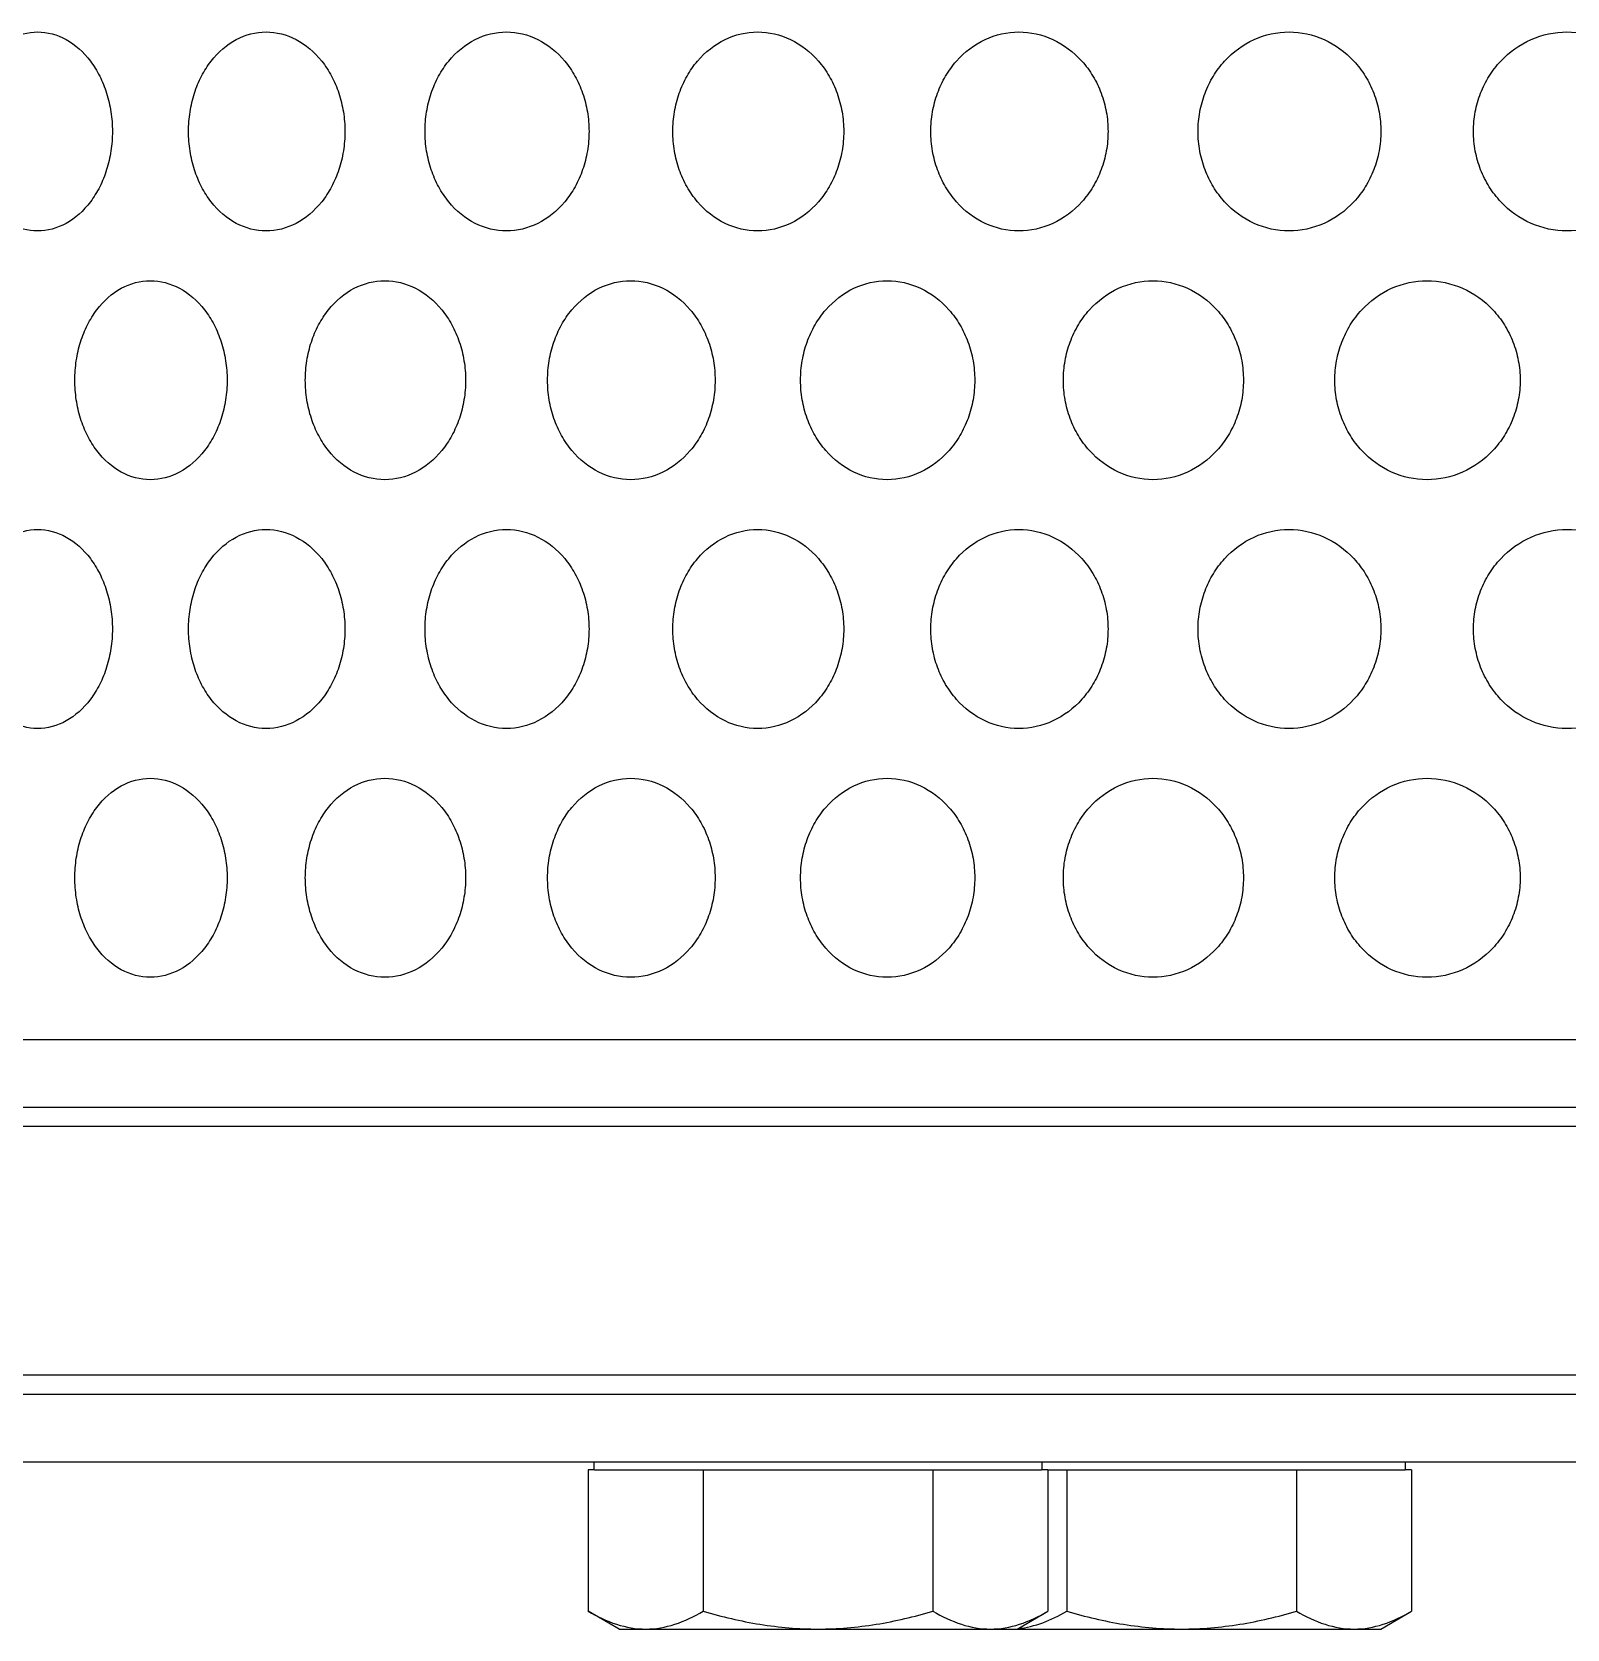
# Model space of a CAD drawing. Header units: millimetres. Extents: x 324 to 7054, y -67 to 2159.
# Drawn here: x 605.6 to 667.3, y 208.8 to 273 of the extents above; entities that cross this region are included whole.
import ezdxf

# ---------------------------------------------------------------- set-up
doc = ezdxf.new("R2010")
doc.units = ezdxf.units.MM
doc.header["$LTSCALE"] = 153.67
doc.layers.get('0').update_dxf_attribs({"linetype": 'CONTINUOUS'})
doc.layers.add('00_BUW_DATUM', color=7, linetype='CONTINUOUS')
doc.layers.add('02___PRT_ALL_AXES', color=7, linetype='CONTINUOUS')

msp = doc.modelspace()

# ---------------------------------------------------------------- linework, layer by layer
at = {"linetype": 'Continuous'}
for p, q in [((628.17947, 215.2), (627.92185, 215.2)), ((632.28828, 215.2), (633.04993, 215.2)), ((641.26959, 215.2), (642.03027, 215.2)), ((646.39706, 215.2), (646.13939, 215.2)), ((646.90158, 215.2), (647.6629, 215.2)), ((655.88255, 215.2), (656.64358, 215.2)), ((661.01024, 215.2), (660.75258, 215.2))]:
    msp.add_line(p, q, dxfattribs=at)
at = {"layer": '00_BUW_DATUM', "linetype": 'Continuous'}
for p, q in [((627.92185, 215.2), (627.92185, 209.51453)), ((628.15946, 215.2), (628.15946, 215.50824)), ((628.17947, 215.2), (632.28828, 215.2)), ((632.54065, 215.2), (632.54065, 209.51453)), ((633.04993, 215.2), (641.26959, 215.2)), ((641.77826, 215.2), (641.77826, 209.51453)), ((642.03027, 215.2), (646.13939, 215.2)), ((646.15945, 215.2), (646.15945, 215.50824)), ((646.39706, 215.2), (646.90158, 215.2)), ((646.39706, 215.2), (646.39706, 209.51453)), ((647.15383, 215.2), (647.15383, 209.51453)), ((647.6629, 215.2), (655.88255, 215.2)), ((656.39143, 215.2), (656.39143, 209.51453)), ((656.64358, 215.2), (660.75258, 215.2)), ((660.77263, 215.2), (660.77263, 215.50824)), ((661.01024, 215.2), (661.01024, 209.51453)), ((629.15946, 208.8), (627.92185, 209.51453)), ((645.15946, 208.8), (646.39706, 209.51453)), ((659.77263, 208.8), (661.01024, 209.51453)), ((629.15946, 208.8), (659.77263, 208.8))]:
    msp.add_line(p, q, dxfattribs=at)
for points, knots in [([(627.92185, 209.51453), (628.28437, 209.30523), (629.02107, 208.94762), (629.83692, 208.8), (630.23125, 208.8)], [0, 0, 0, 0, 0.51492302, 1, 1, 1, 1]), ([(630.23125, 208.8), (630.62558, 208.8), (631.44142, 208.94762), (632.17814, 209.30523), (632.54065, 209.51453)], [0, 0, 0, 0, 0.48506885, 1, 1, 1, 1]), ([(632.54065, 209.51453), (633.29109, 209.2979), (634.81461, 208.9364), (636.37867, 208.8), (637.15946, 208.8)], [0, 0, 0, 0, 0.50009581, 1, 1, 1, 1]), ([(637.15946, 208.8), (637.94023, 208.8), (639.50429, 208.9364), (641.02781, 209.29789), (641.77826, 209.51453)], [0, 0, 0, 0, 0.49989557, 1, 1, 1, 1]), ([(641.77826, 209.51453), (642.14077, 209.30523), (642.87748, 208.94762), (643.69333, 208.8), (644.08766, 208.8)], [0, 0, 0, 0, 0.51492302, 1, 1, 1, 1]), ([(644.08766, 208.8), (644.48198, 208.8), (645.29783, 208.94762), (646.03454, 209.30523), (646.39706, 209.51453)], [0, 0, 0, 0, 0.48506885, 1, 1, 1, 1]), ([(645.19967, 208.81818), (645.53613, 208.85253), (646.21884, 209.02515), (646.8445, 209.33594), (647.15383, 209.51453)], [0, 0, 0, 0, 0.48635573, 1, 1, 1, 1]), ([(647.15383, 209.51453), (647.90427, 209.2979), (649.42778, 208.9364), (650.99185, 208.8), (651.77263, 208.8)], [0, 0, 0, 0, 0.50009581, 1, 1, 1, 1]), ([(651.77263, 208.8), (652.5534, 208.8), (654.11747, 208.9364), (655.64098, 209.29789), (656.39143, 209.51453)], [0, 0, 0, 0, 0.49989557, 1, 1, 1, 1]), ([(656.39143, 209.51453), (656.75395, 209.30523), (657.49066, 208.94762), (658.3065, 208.8), (658.70084, 208.8)], [0, 0, 0, 0, 0.51492302, 1, 1, 1, 1]), ([(658.70084, 208.8), (659.09516, 208.8), (659.911, 208.94762), (660.64772, 209.30523), (661.01024, 209.51453)], [0, 0, 0, 0, 0.48506885, 1, 1, 1, 1])]:
    msp.add_open_spline(points, degree=3, knots=knots, dxfattribs=at)
at = {"layer": '02___PRT_ALL_AXES', "linetype": 'Continuous'}
for p, q in [((926.76986, 232.49176), (540.5752, 232.49176)), ((935.58959, 229.75897), (531.63665, 229.75897)), ((936.89175, 229), (529.01376, 229)), ((934.08209, 219), (529.01376, 219)), ((531.63665, 218.24103), (935.74636, 218.24103)), ((926.47439, 215.50824), (540.5752, 215.50824))]:
    msp.add_line(p, q, dxfattribs=at)
for points in [[(602.84572, 269), (602.84597, 269.26583), (602.8838, 269.78945), (603.05214, 270.54514), (603.32226, 271.23528), (603.8103, 272.04859), (604.62554, 272.7909), (605.79285, 273.10456), (606.96636, 272.79082), (607.79952, 272.05038), (608.30253, 271.2386), (608.58292, 270.54817), (608.7584, 269.79095), (608.79788, 269.2663), (608.79814, 269)], [(611.85891, 269), (611.85918, 269.26583), (611.89921, 269.78945), (612.07733, 270.54514), (612.36309, 271.23528), (612.87926, 272.04859), (613.74108, 272.7909), (614.97398, 273.10456), (616.21224, 272.79082), (617.09061, 272.05038), (617.62068, 271.2386), (617.91609, 270.54817), (618.10092, 269.79095), (618.14251, 269.2663), (618.14278, 269)], [(621.36308, 269), (621.36336, 269.26583), (621.40543, 269.78945), (621.59262, 270.54514), (621.89288, 271.23528), (622.4351, 272.04859), (623.34006, 272.7909), (624.63362, 273.10456), (625.93167, 272.79082), (626.85173, 272.05038), (627.40674, 271.2386), (627.71597, 270.54817), (627.90943, 269.79095), (627.95296, 269.2663), (627.95324, 269)], [(631.32017, 269), (631.32047, 269.26583), (631.36441, 269.78945), (631.55992, 270.54514), (631.87347, 271.23528), (632.43959, 272.04859), (633.38405, 272.7909), (634.73309, 273.10456), (636.08574, 272.79082), (637.04382, 272.05038), (637.62153, 271.2386), (637.94336, 270.54817), (638.14467, 269.79095), (638.18995, 269.2663), (638.19025, 269)], [(641.69034, 269), (641.69064, 269.26583), (641.73629, 269.78945), (641.93933, 270.54514), (642.26493, 271.23528), (642.85266, 272.04859), (643.83286, 272.7909), (645.23197, 273.10456), (646.63381, 272.79082), (647.62606, 272.05038), (648.22418, 271.2386), (648.55731, 270.54817), (648.76566, 269.79095), (648.81253, 269.2663), (648.81283, 269)], [(652.43207, 269), (652.43238, 269.26583), (652.47954, 269.78945), (652.68931, 270.54514), (653.02564, 271.23528), (653.63265, 272.04859), (654.64465, 272.7909), (656.08824, 273.10456), (657.53365, 272.79082), (658.5561, 272.05038), (659.17223, 271.2386), (659.51533, 270.54817), (659.72989, 269.79095), (659.77815, 269.2663), (659.77846, 269)], [(663.50236, 269), (663.50268, 269.26583), (663.55117, 269.78945), (663.76682, 270.54514), (664.11254, 271.23528), (664.73639, 272.04859), (665.77615, 272.7909), (667.25844, 273.10456), (668.74164, 272.79082), (669.7902, 272.05038), (670.42187, 271.2386), (670.77357, 270.54817), (670.99347, 269.79095), (671.04293, 269.2663), (671.04325, 269)], [(608.79814, 269), (608.79787, 268.73417), (608.75854, 268.21055), (608.5838, 267.45486), (608.30422, 266.76472), (607.80121, 265.95141), (606.96727, 265.2091), (605.79063, 264.89544), (604.62646, 265.20918), (603.81195, 265.94962), (603.3239, 266.7614), (603.05299, 267.45183), (602.88394, 268.20905), (602.84597, 268.7337), (602.84572, 269)], [(618.14278, 269), (618.1425, 268.73417), (618.10107, 268.21055), (617.917, 267.45486), (617.62246, 266.76472), (617.09239, 265.95141), (616.21321, 265.2091), (614.97164, 264.89544), (613.74205, 265.20918), (612.881, 265.94962), (612.36483, 266.7614), (612.07822, 267.45183), (611.89936, 268.20905), (611.85917, 268.7337), (611.85891, 269)], [(627.95324, 269), (627.95295, 268.73417), (627.90959, 268.21055), (627.71694, 267.45486), (627.4086, 266.76472), (626.8536, 265.95141), (625.93269, 265.2091), (624.63116, 264.89544), (623.34108, 265.20918), (622.43693, 265.94962), (621.8947, 266.7614), (621.59356, 267.45183), (621.40559, 268.20905), (621.36335, 268.7337), (621.36308, 269)], [(638.19025, 269), (638.18995, 268.73417), (638.14484, 268.21055), (637.94436, 267.45486), (637.62348, 266.76472), (637.04576, 265.95141), (636.0868, 265.2091), (634.73053, 264.89544), (633.38511, 265.20918), (632.44149, 265.94962), (631.87538, 266.7614), (631.5609, 267.45183), (631.36458, 268.20905), (631.32046, 268.7337), (631.32017, 269)], [(648.81283, 269), (648.81252, 268.73417), (648.76583, 268.21055), (648.55835, 267.45486), (648.22619, 266.76472), (647.62807, 265.95141), (646.63491, 265.2091), (645.22932, 264.89544), (643.83396, 265.20918), (642.85464, 265.94962), (642.2669, 266.7614), (641.94035, 267.45183), (641.73646, 268.20905), (641.69064, 268.7337), (641.69034, 269)], [(659.77846, 269), (659.77814, 268.73417), (659.73007, 268.21055), (659.5164, 267.45486), (659.17431, 266.76472), (658.55817, 265.95141), (657.53478, 265.2091), (656.0855, 264.89544), (654.64578, 265.20918), (653.63469, 265.94962), (653.02768, 266.7614), (652.69036, 267.45183), (652.47972, 268.20905), (652.43238, 268.7337), (652.43207, 269)], [(671.04325, 269), (671.04293, 268.73417), (670.99365, 268.21055), (670.77466, 267.45486), (670.42399, 266.76472), (669.79232, 265.95141), (668.7428, 265.2091), (667.25562, 264.89544), (665.77731, 265.20918), (664.73849, 265.94962), (664.11464, 266.7614), (663.76789, 267.45183), (663.55135, 268.20905), (663.50268, 268.7337), (663.50236, 269)], [(607.28864, 259), (607.2889, 259.26583), (607.32785, 259.78945), (607.50117, 260.54514), (607.77925, 261.23528), (608.2816, 262.04859), (609.12055, 262.7909), (610.32126, 263.10456), (611.52775, 262.79082), (612.38394, 262.05038), (612.90073, 261.2386), (613.18878, 260.54817), (613.36903, 259.79095), (613.40958, 259.2663), (613.40985, 259)], [(616.55196, 259), (616.55223, 259.26583), (616.59331, 259.78945), (616.77605, 260.54514), (617.06921, 261.23528), (617.59867, 262.04859), (618.4825, 262.7909), (619.74636, 263.10456), (621.01515, 262.79082), (621.91482, 262.05038), (622.45762, 261.2386), (622.7601, 260.54817), (622.94934, 259.79095), (622.99192, 259.2663), (622.99219, 259)], [(626.28746, 259), (626.28775, 259.26583), (626.33078, 259.78945), (626.52222, 260.54514), (626.82928, 261.23528), (627.38373, 262.04859), (628.3089, 262.7909), (629.63086, 263.10456), (630.95688, 262.79082), (631.89642, 262.05038), (632.46306, 261.2386), (632.77875, 260.54817), (632.97623, 259.79095), (633.02066, 259.2663), (633.02095, 259)], [(636.45618, 259), (636.45648, 259.26583), (636.5013, 259.78945), (636.70067, 260.54514), (637.02041, 261.23528), (637.59762, 262.04859), (638.56043, 262.7909), (639.9352, 263.10456), (641.31313, 262.79082), (642.28878, 262.05038), (642.87699, 261.2386), (643.20464, 260.54817), (643.40957, 259.79095), (643.45567, 259.2663), (643.45597, 259)], [(647.01741, 259), (647.01772, 259.26583), (647.06415, 259.78945), (647.27066, 260.54514), (647.60178, 261.23528), (648.19946, 262.04859), (649.19605, 262.7909), (650.61812, 263.10456), (652.04246, 262.79082), (653.05031, 262.05038), (653.65774, 261.2386), (653.99602, 260.54817), (654.20758, 259.79095), (654.25517, 259.2663), (654.25548, 259)], [(657.92888, 259), (657.9292, 259.26583), (657.97705, 259.78945), (658.18986, 260.54514), (658.53106, 261.23528), (659.1468, 262.04859), (660.17319, 262.7909), (661.63687, 263.10456), (663.1019, 262.79082), (664.13793, 262.05038), (664.76214, 261.2386), (665.10971, 260.54817), (665.32705, 259.79095), (665.37594, 259.2663), (665.37626, 259)], [(613.40985, 259), (613.40958, 258.73417), (613.36918, 258.21055), (613.18968, 257.45486), (612.90247, 256.76472), (612.38568, 255.95141), (611.52869, 255.2091), (610.31897, 254.89544), (609.1215, 255.20918), (608.28329, 255.94962), (607.78094, 256.7614), (607.50204, 257.45183), (607.328, 258.20905), (607.2889, 258.7337), (607.28864, 259)], [(622.99219, 259), (622.99191, 258.73417), (622.9495, 258.21055), (622.76104, 257.45486), (622.45945, 256.76472), (621.91664, 255.95141), (621.01614, 255.2091), (619.74396, 254.89544), (618.48349, 255.20918), (617.60045, 255.94962), (617.07099, 256.7614), (616.77696, 257.45183), (616.59346, 258.20905), (616.55222, 258.7337), (616.55196, 259)], [(633.02095, 259), (633.02065, 258.73417), (632.9764, 258.21055), (632.77973, 257.45486), (632.46497, 256.76472), (631.89832, 255.95141), (630.95792, 255.2091), (629.62835, 254.89544), (628.30994, 255.20918), (627.3856, 255.94962), (626.83115, 256.7614), (626.52318, 257.45183), (626.33094, 258.20905), (626.28774, 258.7337), (626.28746, 259)], [(643.45597, 259), (643.45566, 258.73417), (643.40974, 258.21055), (643.20566, 257.45486), (642.87897, 256.76472), (642.29076, 255.95141), (641.31421, 255.2091), (639.93258, 254.89544), (638.56151, 255.20918), (637.59956, 255.94962), (637.02235, 256.7614), (636.70167, 257.45183), (636.50146, 258.20905), (636.45647, 258.7337), (636.45618, 259)], [(654.25548, 259), (654.25516, 258.73417), (654.20776, 258.21055), (653.99708, 257.45486), (653.65978, 256.76472), (653.05235, 255.95141), (652.04357, 255.2091), (650.61542, 254.89544), (649.19717, 255.20918), (648.20147, 255.94962), (647.60379, 256.7614), (647.27169, 257.45183), (647.06432, 258.20905), (647.01772, 258.7337), (647.01741, 259)], [(665.37626, 259), (665.37593, 258.73417), (665.32723, 258.21055), (665.11079, 257.45486), (664.76424, 256.76472), (664.14003, 255.95141), (663.10305, 255.2091), (661.63409, 254.89544), (660.17434, 255.20918), (659.14887, 255.94962), (658.53313, 256.7614), (658.19093, 257.45183), (657.97723, 258.20905), (657.9292, 258.7337), (657.92888, 259)], [(602.84572, 249), (602.84597, 249.26583), (602.8838, 249.78945), (603.05214, 250.54514), (603.32226, 251.23528), (603.8103, 252.04859), (604.62554, 252.7909), (605.79285, 253.10456), (606.96636, 252.79082), (607.79952, 252.05038), (608.30253, 251.2386), (608.58292, 250.54817), (608.7584, 249.79095), (608.79788, 249.2663), (608.79814, 249)], [(611.85891, 249), (611.85918, 249.26583), (611.89921, 249.78945), (612.07733, 250.54514), (612.36309, 251.23528), (612.87926, 252.04859), (613.74108, 252.7909), (614.97398, 253.10456), (616.21224, 252.79082), (617.09061, 252.05038), (617.62068, 251.2386), (617.91609, 250.54817), (618.10092, 249.79095), (618.14251, 249.2663), (618.14278, 249)], [(621.36308, 249), (621.36336, 249.26583), (621.40543, 249.78945), (621.59262, 250.54514), (621.89288, 251.23528), (622.4351, 252.04859), (623.34006, 252.7909), (624.63362, 253.10456), (625.93167, 252.79082), (626.85173, 252.05038), (627.40674, 251.2386), (627.71597, 250.54817), (627.90943, 249.79095), (627.95296, 249.2663), (627.95324, 249)], [(631.32017, 249), (631.32047, 249.26583), (631.36441, 249.78945), (631.55992, 250.54514), (631.87347, 251.23528), (632.43959, 252.04859), (633.38405, 252.7909), (634.73309, 253.10456), (636.08574, 252.79082), (637.04382, 252.05038), (637.62153, 251.2386), (637.94336, 250.54817), (638.14467, 249.79095), (638.18995, 249.2663), (638.19025, 249)], [(641.69034, 249), (641.69064, 249.26583), (641.73629, 249.78945), (641.93933, 250.54514), (642.26493, 251.23528), (642.85266, 252.04859), (643.83286, 252.7909), (645.23197, 253.10456), (646.63381, 252.79082), (647.62606, 252.05038), (648.22418, 251.2386), (648.55731, 250.54817), (648.76566, 249.79095), (648.81253, 249.2663), (648.81283, 249)], [(652.43207, 249), (652.43238, 249.26583), (652.47954, 249.78945), (652.68931, 250.54514), (653.02564, 251.23528), (653.63265, 252.04859), (654.64465, 252.7909), (656.08824, 253.10456), (657.53365, 252.79082), (658.5561, 252.05038), (659.17223, 251.2386), (659.51533, 250.54817), (659.72989, 249.79095), (659.77815, 249.2663), (659.77846, 249)], [(663.50236, 249), (663.50268, 249.26583), (663.55117, 249.78945), (663.76682, 250.54514), (664.11254, 251.23528), (664.73639, 252.04859), (665.77615, 252.7909), (667.25844, 253.10456), (668.74164, 252.79082), (669.7902, 252.05038), (670.42187, 251.2386), (670.77357, 250.54817), (670.99347, 249.79095), (671.04293, 249.2663), (671.04325, 249)], [(608.79814, 249), (608.79787, 248.73417), (608.75854, 248.21055), (608.5838, 247.45486), (608.30422, 246.76472), (607.80121, 245.95141), (606.96727, 245.2091), (605.79063, 244.89544), (604.62646, 245.20918), (603.81195, 245.94962), (603.3239, 246.7614), (603.05299, 247.45183), (602.88394, 248.20905), (602.84597, 248.7337), (602.84572, 249)], [(618.14278, 249), (618.1425, 248.73417), (618.10107, 248.21055), (617.917, 247.45486), (617.62246, 246.76472), (617.09239, 245.95141), (616.21321, 245.2091), (614.97164, 244.89544), (613.74205, 245.20918), (612.881, 245.94962), (612.36483, 246.7614), (612.07822, 247.45183), (611.89936, 248.20905), (611.85917, 248.7337), (611.85891, 249)], [(627.95324, 249), (627.95295, 248.73417), (627.90959, 248.21055), (627.71694, 247.45486), (627.4086, 246.76472), (626.8536, 245.95141), (625.93269, 245.2091), (624.63116, 244.89544), (623.34108, 245.20918), (622.43693, 245.94962), (621.8947, 246.7614), (621.59356, 247.45183), (621.40559, 248.20905), (621.36335, 248.7337), (621.36308, 249)], [(638.19025, 249), (638.18995, 248.73417), (638.14484, 248.21055), (637.94436, 247.45486), (637.62348, 246.76472), (637.04576, 245.95141), (636.0868, 245.2091), (634.73053, 244.89544), (633.38511, 245.20918), (632.44149, 245.94962), (631.87538, 246.7614), (631.5609, 247.45183), (631.36458, 248.20905), (631.32046, 248.7337), (631.32017, 249)], [(648.81283, 249), (648.81252, 248.73417), (648.76583, 248.21055), (648.55835, 247.45486), (648.22619, 246.76472), (647.62807, 245.95141), (646.63491, 245.2091), (645.22932, 244.89544), (643.83396, 245.20918), (642.85464, 245.94962), (642.2669, 246.7614), (641.94035, 247.45183), (641.73646, 248.20905), (641.69064, 248.7337), (641.69034, 249)], [(659.77846, 249), (659.77814, 248.73417), (659.73007, 248.21055), (659.5164, 247.45486), (659.17431, 246.76472), (658.55817, 245.95141), (657.53478, 245.2091), (656.0855, 244.89544), (654.64578, 245.20918), (653.63469, 245.94962), (653.02768, 246.7614), (652.69036, 247.45183), (652.47972, 248.20905), (652.43238, 248.7337), (652.43207, 249)], [(671.04325, 249), (671.04293, 248.73417), (670.99365, 248.21055), (670.77466, 247.45486), (670.42399, 246.76472), (669.79232, 245.95141), (668.7428, 245.2091), (667.25562, 244.89544), (665.77731, 245.20918), (664.73849, 245.94962), (664.11464, 246.7614), (663.76789, 247.45183), (663.55135, 248.20905), (663.50268, 248.7337), (663.50236, 249)], [(607.28864, 239), (607.2889, 239.26583), (607.32785, 239.78945), (607.50117, 240.54514), (607.77925, 241.23528), (608.2816, 242.04859), (609.12055, 242.7909), (610.32126, 243.10456), (611.52775, 242.79082), (612.38394, 242.05038), (612.90073, 241.2386), (613.18878, 240.54817), (613.36903, 239.79095), (613.40958, 239.2663), (613.40985, 239)], [(616.55196, 239), (616.55223, 239.26583), (616.59331, 239.78945), (616.77605, 240.54514), (617.06921, 241.23528), (617.59867, 242.04859), (618.4825, 242.7909), (619.74636, 243.10456), (621.01515, 242.79082), (621.91482, 242.05038), (622.45762, 241.2386), (622.7601, 240.54817), (622.94934, 239.79095), (622.99192, 239.2663), (622.99219, 239)], [(626.28746, 239), (626.28775, 239.26583), (626.33078, 239.78945), (626.52222, 240.54514), (626.82928, 241.23528), (627.38373, 242.04859), (628.3089, 242.7909), (629.63086, 243.10456), (630.95688, 242.79082), (631.89642, 242.05038), (632.46306, 241.2386), (632.77875, 240.54817), (632.97623, 239.79095), (633.02066, 239.2663), (633.02095, 239)], [(636.45618, 239), (636.45648, 239.26583), (636.5013, 239.78945), (636.70067, 240.54514), (637.02041, 241.23528), (637.59762, 242.04859), (638.56043, 242.7909), (639.9352, 243.10456), (641.31313, 242.79082), (642.28878, 242.05038), (642.87699, 241.2386), (643.20464, 240.54817), (643.40957, 239.79095), (643.45567, 239.2663), (643.45597, 239)], [(647.01741, 239), (647.01772, 239.26583), (647.06415, 239.78945), (647.27066, 240.54514), (647.60178, 241.23528), (648.19946, 242.04859), (649.19605, 242.7909), (650.61812, 243.10456), (652.04246, 242.79082), (653.05031, 242.05038), (653.65774, 241.2386), (653.99602, 240.54817), (654.20758, 239.79095), (654.25517, 239.2663), (654.25548, 239)], [(657.92888, 239), (657.9292, 239.26583), (657.97705, 239.78945), (658.18986, 240.54514), (658.53106, 241.23528), (659.1468, 242.04859), (660.17319, 242.7909), (661.63687, 243.10456), (663.1019, 242.79082), (664.13793, 242.05038), (664.76214, 241.2386), (665.10971, 240.54817), (665.32705, 239.79095), (665.37594, 239.2663), (665.37626, 239)], [(613.40985, 239), (613.40958, 238.73417), (613.36918, 238.21055), (613.18968, 237.45486), (612.90247, 236.76472), (612.38568, 235.95141), (611.52869, 235.2091), (610.31897, 234.89544), (609.1215, 235.20918), (608.28329, 235.94962), (607.78094, 236.7614), (607.50204, 237.45183), (607.328, 238.20905), (607.2889, 238.7337), (607.28864, 239)], [(622.99219, 239), (622.99191, 238.73417), (622.9495, 238.21055), (622.76104, 237.45486), (622.45945, 236.76472), (621.91664, 235.95141), (621.01614, 235.2091), (619.74396, 234.89544), (618.48349, 235.20918), (617.60045, 235.94962), (617.07099, 236.7614), (616.77696, 237.45183), (616.59346, 238.20905), (616.55222, 238.7337), (616.55196, 239)], [(633.02095, 239), (633.02065, 238.73417), (632.9764, 238.21055), (632.77973, 237.45486), (632.46497, 236.76472), (631.89832, 235.95141), (630.95792, 235.2091), (629.62835, 234.89544), (628.30994, 235.20918), (627.3856, 235.94962), (626.83115, 236.7614), (626.52318, 237.45183), (626.33094, 238.20905), (626.28774, 238.7337), (626.28746, 239)], [(643.45597, 239), (643.45566, 238.73417), (643.40974, 238.21055), (643.20566, 237.45486), (642.87897, 236.76472), (642.29076, 235.95141), (641.31421, 235.2091), (639.93258, 234.89544), (638.56151, 235.20918), (637.59956, 235.94962), (637.02235, 236.7614), (636.70167, 237.45183), (636.50146, 238.20905), (636.45647, 238.7337), (636.45618, 239)], [(654.25548, 239), (654.25516, 238.73417), (654.20776, 238.21055), (653.99708, 237.45486), (653.65978, 236.76472), (653.05235, 235.95141), (652.04357, 235.2091), (650.61542, 234.89544), (649.19717, 235.20918), (648.20147, 235.94962), (647.60379, 236.7614), (647.27169, 237.45183), (647.06432, 238.20905), (647.01772, 238.7337), (647.01741, 239)], [(665.37626, 239), (665.37593, 238.73417), (665.32723, 238.21055), (665.11079, 237.45486), (664.76424, 236.76472), (664.14003, 235.95141), (663.10305, 235.2091), (661.63409, 234.89544), (660.17434, 235.20918), (659.14887, 235.94962), (658.53313, 236.7614), (658.19093, 237.45183), (657.97723, 238.20905), (657.9292, 238.7337), (657.92888, 239)]]:
    msp.add_open_spline(points, degree=3, knots=[0, 0, 0, 0, 0.0625, 0.125, 0.1875, 0.25, 0.375, 0.5, 0.625, 0.75, 0.8125, 0.875, 0.9375, 1, 1, 1, 1], dxfattribs=at)

doc.saveas('drawing.dxf')
